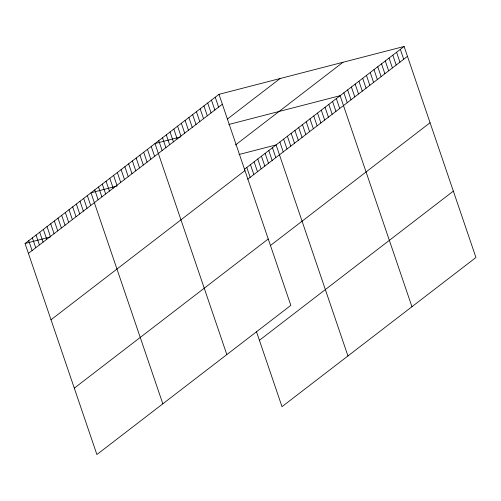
<?xml version="1.0" encoding="UTF-8"?>
<svg xmlns="http://www.w3.org/2000/svg" width="501" height="501" viewBox="0 0 501 501"><rect width="100%" height="100%" fill="white"/><g stroke="black" fill="none" stroke-linecap="round" stroke-linejoin="round"><path stroke-width="0.75" d="M218.993 94.332L290.837 305.36L96.893 454.532L25.05 243.505L218.993 94.332L404.107 46.468L475.95 257.495L282.007 406.668L256.406 331.468M28.419 253.4L222.363 104.221M227.373 119.075L280.084 78.538M235.457 144.996L343.022 62.262M244.356 169.338L404.107 46.468M51.014 319.77L244.958 170.597M247.726 179.233L407.476 56.356M74.292 388.156L268.242 238.983M270.321 245.609L430.071 122.732M259.412 340.292L453.355 191.119M180.448 136.98L154.991 143.555L226.834 354.589M228.819 124.467L340.11 95.691L411.947 306.725M117.171 186.015L90.994 192.785L162.831 403.819M239.015 154.508L276.107 144.921L347.945 355.948M25.05 243.505L50.501 236.923M400.343 49.361L403.712 59.256M396.579 52.254L399.948 62.149M392.815 55.154L396.185 65.042M389.052 58.047L392.421 67.942M385.288 60.947L388.651 70.835M381.518 63.84L384.887 73.735M377.754 66.733L381.123 76.628M373.99 69.633L377.359 79.521M370.226 72.526L373.596 82.421M366.463 75.426L369.832 85.314M362.699 78.319L366.062 88.207M358.929 81.212L362.298 91.107M355.165 84.112L358.534 94M351.401 87.005L354.771 96.9M347.638 89.898L351.007 99.793M343.874 92.798L347.243 102.686M336.34 98.591L339.709 108.479M332.576 101.484L335.946 111.379M328.813 104.377L332.182 114.272M325.049 107.277L328.418 117.165M321.285 110.17L324.654 120.065M317.521 113.069L320.884 122.958M313.751 115.963L317.12 125.857M309.987 118.856L313.357 128.751M306.224 121.756L309.593 131.644M302.46 124.649L305.829 134.544M298.696 127.548L302.065 137.437M294.932 130.442L298.295 140.336M291.162 133.335L294.532 143.23M287.399 136.234L290.768 146.123M283.635 139.128L287.004 149.022M279.871 142.027L283.24 151.916M272.444 147.739L275.813 157.627M268.78 150.557L272.149 160.445M265.117 153.375L268.486 163.263M261.453 156.193L264.822 166.081M257.79 159.011L261.159 168.9M254.126 161.829L257.495 171.718M250.462 164.641L253.832 174.536M246.799 167.459L250.168 177.354M215.23 97.225L218.599 107.12M211.466 100.125L214.835 110.013M207.702 103.018L211.065 112.913M203.938 105.911L207.301 115.806M200.168 108.811L203.538 118.699M196.405 111.704L199.774 121.599M192.641 114.604L196.01 124.492M188.877 117.497L192.246 127.386M185.113 120.39L188.476 130.285M181.349 123.29L184.712 133.178M177.579 126.183L180.949 136.078M173.816 129.076L177.185 138.971M170.052 131.976L173.421 141.864M166.288 134.869L169.657 144.764M162.524 137.769L165.887 147.657M158.761 140.662L162.124 150.557M151.227 146.455L154.596 156.343M147.463 149.348L150.832 159.243M143.699 152.248L147.069 162.136M139.936 155.141L143.299 165.036M136.172 158.034L139.535 167.929M132.402 160.934L135.771 170.822M128.638 163.827L132.007 173.722M124.874 166.727L128.243 176.615M121.11 169.62L124.48 179.515M117.347 172.513L120.71 182.408M113.583 175.413L116.946 185.301M109.813 178.306L113.182 188.201M106.049 181.205L109.418 191.094M102.285 184.099L105.655 193.987M98.522 186.992L101.891 196.887M94.758 189.892L98.121 199.78M87.331 195.603L90.694 205.498M83.667 198.421L87.03 208.316M80.003 201.239L83.366 211.128M76.34 204.057L79.703 213.946M72.676 206.875L76.039 216.764M69.013 209.694L72.376 219.582M65.349 212.512L68.712 222.4M61.686 215.33L65.049 225.218M58.022 218.148L61.385 228.036M54.358 220.96L57.728 230.855M50.695 223.778L54.064 233.673M47.031 226.596L50.401 236.491M43.368 229.414L46.737 239.309M39.704 232.232L43.073 242.127M36.041 235.05L39.41 244.945M32.377 237.869L35.746 247.763M28.714 240.687L32.083 250.581"/></g></svg>
